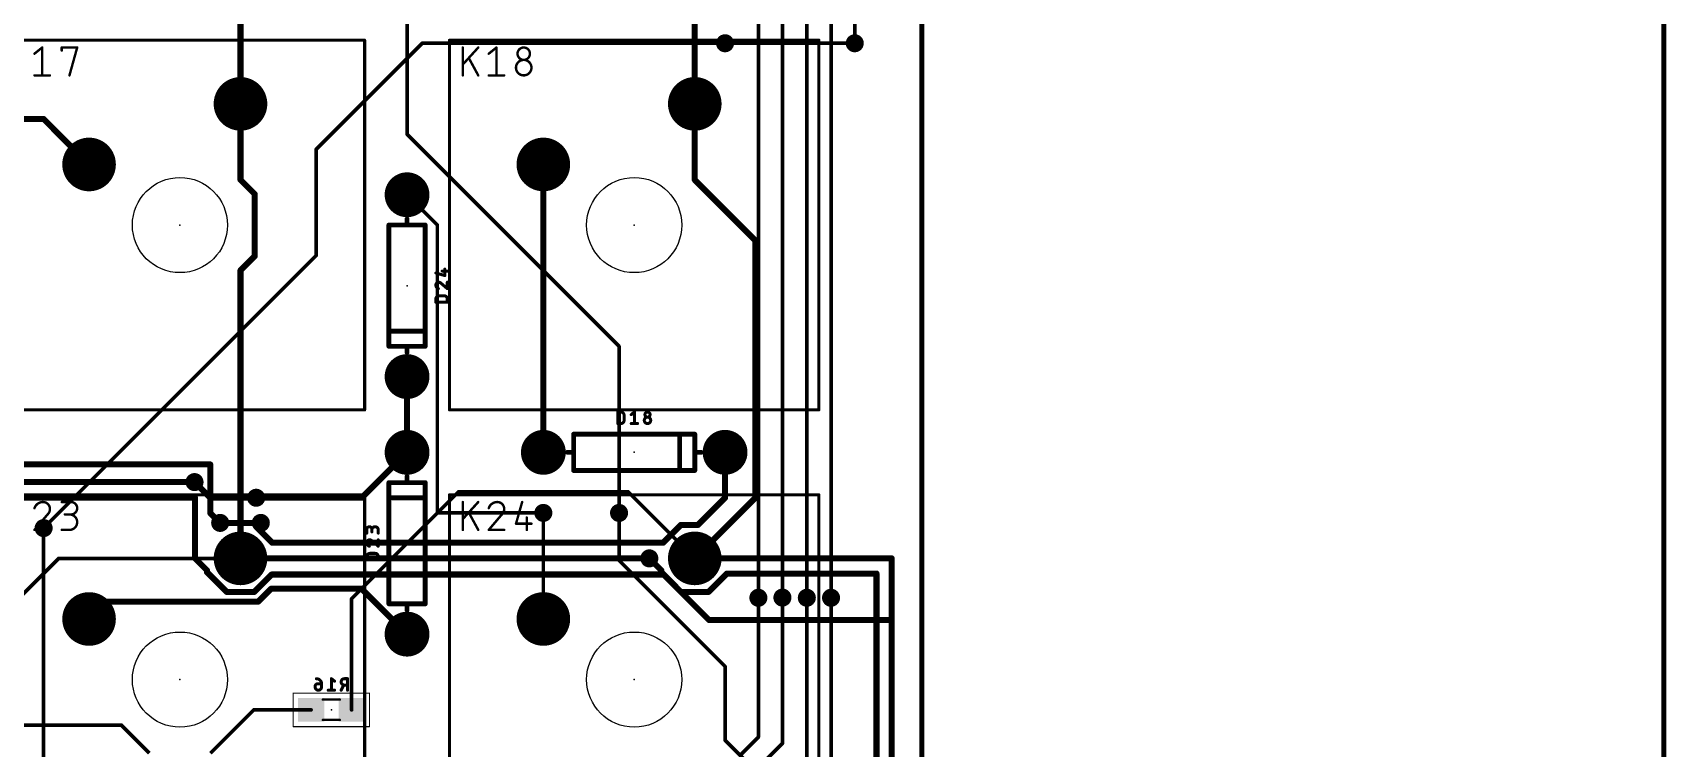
# Model space of a CAD drawing. Extents: x -5 to 151, y -26 to 100.
# Drawn here: x 82.1 to 150.6, y 16.8 to 46.8 of the extents above; entities that cross this region are included whole.
import ezdxf

# ---------------------------------------------------------------- set-up
doc = ezdxf.new("R2010")
doc.units = 0
for name, color, linetype in [('1', 12, 'CONTINUOUS'), ('16', 132, 'CONTINUOUS'), ('17', 110, 'CONTINUOUS'), ('18', 110, 'CONTINUOUS'), ('20', 31, 'CONTINUOUS'), ('21', 253, 'CONTINUOUS'), ('23', 53, 'CONTINUOUS'), ('24', 53, 'CONTINUOUS'), ('25', 253, 'CONTINUOUS'), ('26', 253, 'CONTINUOUS'), ('40', 132, 'CONTINUOUS'), ('51', 253, 'CONTINUOUS'), ('52', 253, 'CONTINUOUS')]:
    doc.layers.add(name, color=color, linetype=linetype)

# ---------------------------------------------------------------- blocks, each defined once
blk = doc.blocks.new('ROUNDP')
at = {"const_width": 0.5}
blk.add_lwpolyline([(0, -0.25, 1), (0, 0.25, 1), (0, -0.25)], format="xyb", dxfattribs=at)
blk = doc.blocks.new('RECT')
blk.add_solid([(-0.5, -0.5), (0.5, -0.5), (-0.5, 0.5), (0.5, 0.5)])
blk = doc.blocks.new('ROUNDV')
at = {"const_width": 0.5}
blk.add_lwpolyline([(0, -0.25, 1), (0, 0.25, 1), (0, -0.25)], format="xyb", dxfattribs=at)

msp = doc.modelspace()

# ---------------------------------------------------------------- linework, layer by layer
at = {"layer": '1'}
for points, const_width in [([(119.38, 4.445), (119.38, 94.615)], 0.1524), ([(97.79, 42.545), (97.79, 85.09)], 0.1524), ([(90.805, 55.8888), (90.805, 43.815)], 0.254), ([(109.855, 55.8888), (109.855, 43.815)], 0.254), ([(111.125, 46.355), (116.5634, 46.355)], 0.1524), ([(90.805, 43.815), (90.805, 40.6313)], 0.254), ([(109.855, 43.815), (109.855, 40.6313)], 0.254), ([(78.74, 43.18), (82.55, 43.18)], 0.254), ([(82.55, 43.18), (84.455, 41.275)], 0.254), ([(106.68, 33.655), (97.79, 42.545)], 0.1524), ([(90.805, 40.6313), (91.4019, 40.0344)], 0.254), ([(109.855, 40.6313), (112.395, 38.0913)], 0.254), ([(91.4019, 40.0344), (91.4019, 37.4357)], 0.254), ([(99.06, 38.735), (97.79, 40.005)], 0.1524), ([(99.06, 26.67), (99.06, 38.735)], 0.1524), ([(112.395, 38.0913), (112.395, 27.305)], 0.254), ([(91.4019, 37.4357), (90.805, 36.8388)], 0.254), ([(90.805, 36.8388), (90.805, 24.765)], 0.254), ([(106.68, 26.67), (106.68, 33.655)], 0.1524), ([(89.535, 28.702), (80.645, 28.702)], 0.254), ([(89.535, 26.67), (89.535, 28.702)], 0.254), ([(97.79, 29.21), (95.885, 27.305)], 0.254), ([(111.125, 29.21), (111.125, 27.305)], 0.254), ([(88.8774, 27.9626), (78.9714, 27.9626)], 0.254), ([(88.9, 27.305), (71.755, 27.305)], 0.254), ([(88.9, 24.765), (88.9, 27.305)], 0.254), ([(95.885, 27.305), (91.4626, 27.305)], 0.254), ([(112.395, 27.305), (109.855, 24.765)], 0.254), ([(111.125, 27.305), (109.9884, 26.1684)], 0.254), ([(89.9526, 26.2524), (89.535, 26.67)], 0.254), ([(103.505, 26.67), (99.06, 26.67)], 0.1524), ([(82.55, 15.875), (82.55, 26.035)], 0.1524), ([(91.4798, 26.0748), (91.6574, 26.2524)], 0.254), ([(92.132, 25.4226), (91.4798, 26.0748)], 0.254), ([(109.2737, 26.1684), (108.528, 25.4226)], 0.254), ([(109.9884, 26.1684), (109.2737, 26.1684)], 0.254), ([(108.528, 25.4226), (92.132, 25.4226)], 0.254), ([(89.4017, 24.2634), (88.9, 24.765)], 0.254), ([(90.805, 24.765), (107.95, 24.765)], 0.254), ([(109.855, 24.765), (118.11, 24.765)], 0.254), ([(118.11, 24.765), (118.11, 13.97)], 0.254), ([(89.4017, 24.1837), (89.4017, 24.2634)], 0.254), ([(90.2237, 23.3617), (89.4017, 24.1837)], 0.254), ([(92.1148, 24.0902), (91.3863, 23.3617)], 0.254), ([(108.5452, 24.0902), (92.1148, 24.0902)], 0.254), ([(109.2737, 23.3617), (108.5452, 24.0902)], 0.254), ([(111.2046, 24.13), (110.4363, 23.3617)], 0.254), ([(117.475, 24.13), (111.2046, 24.13)], 0.254), ([(117.475, 15.24), (117.475, 24.13)], 0.254), ([(91.3863, 23.3617), (90.2237, 23.3617)], 0.254), ([(92.0944, 23.495), (91.5546, 22.9552)], 0.254), ([(95.885, 23.495), (92.0944, 23.495)], 0.254), ([(97.79, 21.59), (95.885, 23.495)], 0.254), ([(110.4363, 23.3617), (109.2737, 23.3617)], 0.254), ([(85.1853, 22.9552), (84.455, 22.225)], 0.254), ([(91.5546, 22.9552), (85.1853, 22.9552)], 0.254), ([(112.522, 17.272), (112.522, 23.114)], 0.1524), ([(113.5304, 17.0104), (113.5304, 23.1216)], 0.1524), ([(114.554, 23.114), (114.554, 16.129)], 0.1524), ([(115.57, 23.114), (115.57, 14.605)], 0.1524), ([(111.76, 16.51), (112.522, 17.272)], 0.1524), ([(112.395, 15.875), (113.5304, 17.0104)], 0.1524)]:
    msp.add_lwpolyline(points, dxfattribs=dict(at, const_width=const_width))
for points, const_width in [([(111.125, 46.3931, 1), (111.125, 46.3169)], 0.0762), ([(116.5634, 46.3169, 1), (116.5634, 46.3931)], 0.0762), ([(90.8685, 43.815, 1), (90.7415, 43.815)], 0.127), ([(90.7415, 43.815, 1), (90.8685, 43.815)], 0.127), ([(109.9185, 43.815, 1), (109.7915, 43.815)], 0.127), ([(109.7915, 43.815, 1), (109.9185, 43.815)], 0.127), ([(82.5949, 43.2249, 1), (82.5051, 43.1351)], 0.127), ([(82.55, 43.1165, 1), (82.55, 43.2435)], 0.127), ([(97.7519, 42.545, 1), (97.8281, 42.545)], 0.0762), ([(97.8169, 42.5719, 1), (97.7631, 42.5181)], 0.0762), ([(84.4101, 41.2301, 1), (84.4999, 41.3199)], 0.127), ([(90.8499, 40.6762, 1), (90.7601, 40.5863)], 0.127), ([(90.7415, 40.6313, 1), (90.8685, 40.6313)], 0.127), ([(109.8999, 40.6762, 1), (109.8101, 40.5863)], 0.127), ([(109.7915, 40.6313, 1), (109.9185, 40.6313)], 0.127), ([(91.4654, 40.0344, 1), (91.3384, 40.0344)], 0.127), ([(91.357, 39.9894, 1), (91.4468, 40.0793)], 0.127), ([(97.8169, 40.0319, 1), (97.7631, 39.9781)], 0.0762), ([(99.0981, 38.735, 1), (99.0219, 38.735)], 0.0762), ([(99.0331, 38.7081, 1), (99.0869, 38.7619)], 0.0762), ([(112.4585, 38.0913, 1), (112.3315, 38.0913)], 0.127), ([(112.3501, 38.0463, 1), (112.4399, 38.1362)], 0.127), ([(91.3384, 37.4357, 1), (91.4654, 37.4357)], 0.127), ([(91.4468, 37.3907, 1), (91.357, 37.4806)], 0.127), ([(90.8685, 36.8388, 1), (90.7415, 36.8388)], 0.127), ([(90.7601, 36.8837, 1), (90.8499, 36.7938)], 0.127), ([(106.7181, 33.655, 1), (106.6419, 33.655)], 0.0762), ([(106.6531, 33.6281, 1), (106.7069, 33.6819)], 0.0762), ([(89.5985, 28.702, 1), (89.4715, 28.702)], 0.127), ([(89.535, 28.6385, 1), (89.535, 28.7655)], 0.127), ([(97.8349, 29.1651, 1), (97.7451, 29.2549)], 0.127), ([(111.1885, 29.21, 1), (111.0615, 29.21)], 0.127), ([(88.8774, 27.8991, 1), (88.8774, 28.0261)], 0.127), ([(88.9635, 27.305, 1), (88.8365, 27.305)], 0.127), ([(88.9, 27.2415, 1), (88.9, 27.3685)], 0.127), ([(91.4626, 27.3685, 1), (91.4626, 27.2415)], 0.127), ([(95.8401, 27.3499, 1), (95.9299, 27.2601)], 0.127), ([(95.885, 27.2415, 1), (95.885, 27.3685)], 0.127), ([(111.1699, 27.2601, 1), (111.0801, 27.3499)], 0.127), ([(112.4399, 27.2601, 1), (112.3501, 27.3499)], 0.127), ([(89.5799, 26.7149, 1), (89.4901, 26.6251)], 0.127), ([(89.4715, 26.67, 1), (89.5985, 26.67)], 0.127), ([(99.06, 26.7081, 1), (99.06, 26.6319)], 0.0762), ([(103.505, 26.6319, 1), (103.505, 26.7081)], 0.0762), ([(111.0615, 27.305, 1), (111.1885, 27.305)], 0.127), ([(112.3315, 27.305, 1), (112.4585, 27.305)], 0.127), ([(82.5881, 26.035, 1), (82.5119, 26.035)], 0.0762), ([(89.9077, 26.2075, 1), (89.9975, 26.2973)], 0.127), ([(91.5247, 26.1197, 1), (91.4349, 26.0299)], 0.127), ([(91.4349, 26.1197, 1), (91.5247, 26.0299)], 0.127), ([(91.7023, 26.2075, 1), (91.6125, 26.2973)], 0.127), ([(99.0219, 26.67, 1), (99.0981, 26.67)], 0.0762), ([(106.6419, 26.67, 1), (106.7181, 26.67)], 0.0762), ([(109.2737, 26.2319, 1), (109.2737, 26.1048)], 0.127), ([(109.3186, 26.1234, 1), (109.2288, 26.2133)], 0.127), ([(109.9434, 26.2133, 1), (110.0333, 26.1234)], 0.127), ([(109.9884, 26.1048, 1), (109.9884, 26.2319)], 0.127), ([(92.132, 25.4861, 1), (92.132, 25.3591)], 0.127), ([(92.0871, 25.3777, 1), (92.1769, 25.4675)], 0.127), ([(108.4831, 25.4675, 1), (108.5729, 25.3777)], 0.127), ([(108.528, 25.3591, 1), (108.528, 25.4861)], 0.127), ([(88.9449, 24.8099, 1), (88.8551, 24.7201)], 0.127), ([(88.8365, 24.765, 1), (88.9635, 24.765)], 0.127), ([(90.805, 24.8285, 1), (90.805, 24.7015)], 0.127), ([(90.7415, 24.765, 1), (90.8685, 24.765)], 0.127), ([(107.95, 24.7015, 1), (107.95, 24.8285)], 0.127), ([(109.855, 24.8285, 1), (109.855, 24.7015)], 0.127), ([(109.8101, 24.8099, 1), (109.8999, 24.7201)], 0.127), ([(118.1735, 24.765, 1), (118.0465, 24.765)], 0.127), ([(118.11, 24.7015, 1), (118.11, 24.8285)], 0.127), ([(89.4652, 24.2634, 1), (89.3381, 24.2634)], 0.127), ([(89.4466, 24.2286, 1), (89.3567, 24.1388)], 0.127), ([(89.3381, 24.1837, 1), (89.4652, 24.1837)], 0.127), ([(89.3567, 24.2184, 1), (89.4466, 24.3083)], 0.127), ([(92.1148, 24.1537, 1), (92.1148, 24.0267)], 0.127), ([(92.1597, 24.0453, 1), (92.0699, 24.1351)], 0.127), ([(108.5901, 24.1351, 1), (108.5003, 24.0453)], 0.127), ([(108.5452, 24.0267, 1), (108.5452, 24.1537)], 0.127), ([(111.2046, 24.1935, 1), (111.2046, 24.0665)], 0.127), ([(111.2495, 24.0851, 1), (111.1597, 24.1749)], 0.127), ([(117.5385, 24.13, 1), (117.4115, 24.13)], 0.127), ([(117.475, 24.0665, 1), (117.475, 24.1935)], 0.127), ([(90.2237, 23.4252, 1), (90.2237, 23.2981)], 0.127), ([(90.1788, 23.3167, 1), (90.2686, 23.4066)], 0.127), ([(91.3414, 23.4066, 1), (91.4312, 23.3167)], 0.127), ([(91.3863, 23.2981, 1), (91.3863, 23.4252)], 0.127), ([(92.0944, 23.5585, 1), (92.0944, 23.4315)], 0.127), ([(92.1393, 23.4501, 1), (92.0495, 23.5399)], 0.127), ([(95.9299, 23.5399, 1), (95.8401, 23.4501)], 0.127), ([(95.885, 23.4315, 1), (95.885, 23.5585)], 0.127), ([(109.2737, 23.4252, 1), (109.2737, 23.2981)], 0.127), ([(109.2288, 23.3167, 1), (109.3186, 23.4066)], 0.127), ([(110.3914, 23.4066, 1), (110.4812, 23.3167)], 0.127), ([(110.4363, 23.2981, 1), (110.4363, 23.4252)], 0.127), ([(85.1853, 23.0188, 1), (85.1853, 22.8917)], 0.127), ([(85.2302, 22.9103, 1), (85.1403, 23.0002)], 0.127), ([(91.5097, 23.0002, 1), (91.5995, 22.9103)], 0.127), ([(91.5546, 22.8917, 1), (91.5546, 23.0188)], 0.127), ([(112.5601, 23.114, 1), (112.4839, 23.114)], 0.0762), ([(113.5685, 23.1216, 1), (113.4923, 23.1216)], 0.0762), ([(114.5921, 23.114, 1), (114.5159, 23.114)], 0.0762), ([(115.6081, 23.114, 1), (115.5319, 23.114)], 0.0762), ([(84.4101, 22.2699, 1), (84.4999, 22.1801)], 0.127), ([(97.7451, 21.5451, 1), (97.8349, 21.6349)], 0.127), ([(112.4839, 17.272, 1), (112.5601, 17.272)], 0.0762), ([(112.5489, 17.2451, 1), (112.4951, 17.2989)], 0.0762), ([(113.4923, 17.0104, 1), (113.5685, 17.0104)], 0.0762), ([(113.5573, 16.9834, 1), (113.5034, 17.0373)], 0.0762)]:
    msp.add_lwpolyline(points, format="xyb", dxfattribs=dict(at, const_width=const_width))
at = {"layer": '16'}
for points, const_width in [([(119.38, 4.445), (119.38, 94.615)], 0.1524), ([(112.522, 23.114), (112.522, 79.883)], 0.1524), ([(113.5304, 23.1216), (113.5304, 79.8754)], 0.1524), ([(114.554, 74.041), (114.554, 23.114)], 0.1524), ([(115.57, 23.114), (115.57, 74.295)], 0.1524), ([(116.5634, 74.2724), (116.5634, 46.355)], 0.1524), ([(93.98, 41.91), (98.425, 46.355)], 0.1524), ([(98.425, 46.355), (111.125, 46.355)], 0.1524), ([(93.98, 37.465), (93.98, 41.91)], 0.1524), ([(103.505, 41.275), (103.505, 29.21)], 0.254), ([(82.55, 26.035), (93.98, 37.465)], 0.1524), ([(97.79, 32.385), (97.79, 29.21)], 0.254), ([(89.535, 27.305), (88.8774, 27.9626)], 0.254), ([(91.4626, 27.305), (89.535, 27.305)], 0.254), ([(99.949, 27.559), (95.465, 23.075)], 0.1524), ([(107.061, 27.559), (99.949, 27.559)], 0.1524), ([(109.855, 24.765), (107.061, 27.559)], 0.1524), ([(103.505, 22.225), (103.505, 26.67)], 0.1524), ([(106.68, 26.67), (106.68, 24.6844)], 0.1524), ([(91.6574, 26.2524), (89.9526, 26.2524)], 0.254), ([(83.185, 24.765), (80.225, 21.805)], 0.1524), ([(90.805, 24.765), (83.185, 24.765)], 0.1524), ([(106.68, 24.6844), (111.125, 20.2394)], 0.1524), ([(107.95, 24.765), (108.4517, 24.2634)], 0.254), ([(108.4517, 24.2634), (108.4517, 24.1837)], 0.254), ([(108.4517, 24.1837), (110.4556, 22.1798)], 0.254), ([(95.465, 23.075), (95.465, 18.415)], 0.1524), ([(110.4556, 22.1798), (118.11, 22.1798)], 0.254), ([(118.11, 22.1798), (118.11, 13.97)], 0.254), ([(111.125, 20.2394), (111.125, 17.145)], 0.1524), ([(78.105, 17.78), (85.8056, 17.78)], 0.1524), ([(85.8056, 17.78), (86.9867, 16.5989)], 0.1524), ([(89.5433, 16.5989), (91.3594, 18.415)], 0.1524), ([(93.765, 18.415), (91.3594, 18.415)], 0.1524), ([(111.125, 17.145), (113.0675, 15.2025)], 0.1524)]:
    msp.add_lwpolyline(points, dxfattribs=dict(at, const_width=const_width))
for points, const_width in [([(98.425, 46.3931, 1), (98.425, 46.3169)], 0.0762), ([(98.4519, 46.3281, 1), (98.3981, 46.3819)], 0.0762), ([(111.125, 46.3169, 1), (111.125, 46.3931)], 0.0762), ([(116.5253, 46.355, 1), (116.6015, 46.355)], 0.0762), ([(94.0181, 41.91, 1), (93.9419, 41.91)], 0.0762), ([(93.9531, 41.9369, 1), (94.0069, 41.8831)], 0.0762), ([(103.5685, 41.275, 1), (103.4415, 41.275)], 0.127), ([(93.9419, 37.465, 1), (94.0181, 37.465)], 0.0762), ([(94.0069, 37.4381, 1), (93.9531, 37.4919)], 0.0762), ([(97.8535, 32.385, 1), (97.7265, 32.385)], 0.127), ([(97.7265, 29.21, 1), (97.8535, 29.21)], 0.127), ([(103.4415, 29.21, 1), (103.5685, 29.21)], 0.127), ([(88.9223, 28.0075, 1), (88.8325, 27.9177)], 0.127), ([(89.535, 27.3685, 1), (89.535, 27.2415)], 0.127), ([(89.4901, 27.2601, 1), (89.5799, 27.3499)], 0.127), ([(91.4626, 27.2415, 1), (91.4626, 27.3685)], 0.127), ([(99.949, 27.5971, 1), (99.949, 27.5209)], 0.0762), ([(99.9759, 27.5321, 1), (99.9221, 27.5859)], 0.0762), ([(107.0879, 27.5859, 1), (107.0341, 27.5321)], 0.0762), ([(107.061, 27.5209, 1), (107.061, 27.5971)], 0.0762), ([(103.5431, 26.67, 1), (103.4669, 26.67)], 0.0762), ([(106.7181, 26.67, 1), (106.6419, 26.67)], 0.0762), ([(82.5231, 26.0619, 1), (82.5769, 26.0081)], 0.0762), ([(89.9526, 26.3159, 1), (89.9526, 26.1889)], 0.127), ([(91.6574, 26.1889, 1), (91.6574, 26.3159)], 0.127), ([(83.185, 24.8031, 1), (83.185, 24.7269)], 0.0762), ([(83.2119, 24.7381, 1), (83.1581, 24.7919)], 0.0762), ([(90.805, 24.7269, 1), (90.805, 24.8031)], 0.0762), ([(106.6419, 24.6844, 1), (106.7181, 24.6844)], 0.0762), ([(106.7069, 24.7113, 1), (106.6531, 24.6575)], 0.0762), ([(107.9949, 24.8099, 1), (107.9051, 24.7201)], 0.127), ([(109.8281, 24.7381, 1), (109.8819, 24.7919)], 0.0762), ([(108.5152, 24.2634, 1), (108.3881, 24.2634)], 0.127), ([(108.4966, 24.2286, 1), (108.4067, 24.1388)], 0.127), ([(108.3881, 24.1837, 1), (108.5152, 24.1837)], 0.127), ([(108.4067, 24.2184, 1), (108.4966, 24.3083)], 0.127), ([(95.5031, 23.075, 1), (95.4269, 23.075)], 0.0762), ([(95.4381, 23.1019, 1), (95.4919, 23.0481)], 0.0762), ([(112.4839, 23.114, 1), (112.5601, 23.114)], 0.0762), ([(113.4923, 23.1216, 1), (113.5685, 23.1216)], 0.0762), ([(114.5159, 23.114, 1), (114.5921, 23.114)], 0.0762), ([(115.5319, 23.114, 1), (115.6081, 23.114)], 0.0762), ([(103.4669, 22.225, 1), (103.5431, 22.225)], 0.0762), ([(110.4556, 22.2433, 1), (110.4556, 22.1163)], 0.127), ([(110.4107, 22.1349, 1), (110.5005, 22.2247)], 0.127), ([(118.1735, 22.1798, 1), (118.0465, 22.1798)], 0.127), ([(118.11, 22.1163, 1), (118.11, 22.2433)], 0.127), ([(111.1631, 20.2394, 1), (111.0869, 20.2394)], 0.0762), ([(111.0981, 20.2125, 1), (111.1519, 20.2663)], 0.0762), ([(85.8325, 17.8069, 1), (85.7787, 17.7531)], 0.0762), ([(85.8056, 17.7419, 1), (85.8056, 17.8181)], 0.0762), ([(91.3594, 18.4531, 1), (91.3594, 18.3769)], 0.0762), ([(91.3863, 18.3881, 1), (91.3325, 18.4419)], 0.0762), ([(93.765, 18.3769, 1), (93.765, 18.4531)], 0.0762), ([(95.4269, 18.415, 1), (95.5031, 18.415)], 0.0762), ([(111.0869, 17.145, 1), (111.1631, 17.145)], 0.0762), ([(111.1519, 17.1719, 1), (111.0981, 17.1181)], 0.0762)]:
    msp.add_lwpolyline(points, format="xyb", dxfattribs=dict(at, const_width=const_width))
at = {"layer": '20', "const_width": 0.2032}
msp.add_lwpolyline([(150.495, -26.035), (150.495, 100.33)], dxfattribs=at)
at = {"layer": '20'}
for centre in [(88.265, 38.735), (107.315, 38.735), (88.265, 19.685), (107.315, 19.685)]:
    msp.add_circle(centre, 1.9939, dxfattribs=at)
at = {"layer": '21', "const_width": 0.2032}
for points in [[(119.38, 4.445), (119.38, 94.615)], [(97.79, 38.735), (97.79, 38.989)], [(97.028, 33.655), (97.028, 38.735)], [(97.028, 38.735), (97.79, 38.735)], [(97.79, 38.735), (98.552, 38.735)], [(98.552, 38.735), (98.552, 33.655)], [(98.425, 34.29), (97.155, 34.29)], [(97.79, 33.655), (97.028, 33.655)], [(98.552, 33.655), (97.79, 33.655)], [(97.79, 33.655), (97.79, 33.401)], [(104.775, 29.972), (109.855, 29.972)], [(104.775, 29.21), (104.775, 29.972)], [(109.22, 29.845), (109.22, 28.575)], [(109.855, 29.972), (109.855, 29.21)], [(104.775, 29.21), (104.521, 29.21)], [(104.775, 28.448), (104.775, 29.21)], [(109.855, 29.21), (109.855, 28.448)], [(109.855, 29.21), (110.109, 29.21)], [(97.79, 27.94), (97.79, 28.194)], [(109.855, 28.448), (104.775, 28.448)], [(97.028, 22.86), (97.028, 27.94)], [(97.028, 27.94), (97.79, 27.94)], [(97.155, 27.305), (98.425, 27.305)], [(97.79, 27.94), (98.552, 27.94)], [(98.552, 27.94), (98.552, 22.86)], [(97.79, 22.86), (97.028, 22.86)], [(98.552, 22.86), (97.79, 22.86)], [(97.79, 22.86), (97.79, 22.606)]]:
    msp.add_lwpolyline(points, dxfattribs=at)
at = {"layer": '21', "const_width": 0.1016}
for points in [[(97.8408, 38.989, 1), (97.7392, 38.989)], [(97.0788, 38.735, 1), (96.9772, 38.735)], [(97.028, 38.7858, 1), (97.028, 38.6842)], [(97.79, 38.7858, 1), (97.79, 38.6842)], [(97.7392, 38.735, 1), (97.8408, 38.735)], [(97.79, 38.6842, 1), (97.79, 38.7858)], [(98.6028, 38.735, 1), (98.5012, 38.735)], [(98.552, 38.6842, 1), (98.552, 38.7858)], [(97.155, 34.3408, 1), (97.155, 34.2392)], [(98.425, 34.2392, 1), (98.425, 34.3408)], [(97.028, 33.7058, 1), (97.028, 33.6042)], [(96.9772, 33.655, 1), (97.0788, 33.655)], [(97.79, 33.7058, 1), (97.79, 33.6042)], [(97.8408, 33.655, 1), (97.7392, 33.655)], [(97.79, 33.6042, 1), (97.79, 33.7058)], [(98.5012, 33.655, 1), (98.6028, 33.655)], [(98.552, 33.6042, 1), (98.552, 33.7058)], [(97.7392, 33.401, 1), (97.8408, 33.401)], [(104.775, 30.0228, 1), (104.775, 29.9212)], [(104.8258, 29.972, 1), (104.7242, 29.972)], [(109.2708, 29.845, 1), (109.1692, 29.845)], [(109.9058, 29.972, 1), (109.8042, 29.972)], [(109.855, 29.9212, 1), (109.855, 30.0228)], [(104.521, 29.2608, 1), (104.521, 29.1592)], [(104.8258, 29.21, 1), (104.7242, 29.21)], [(104.7242, 29.21, 1), (104.8258, 29.21)], [(104.775, 29.1592, 1), (104.775, 29.2608)], [(109.9058, 29.21, 1), (109.8042, 29.21)], [(109.855, 29.2608, 1), (109.855, 29.1592)], [(109.8042, 29.21, 1), (109.9058, 29.21)], [(110.109, 29.1592, 1), (110.109, 29.2608)], [(97.8408, 28.194, 1), (97.7392, 28.194)], [(104.775, 28.4988, 1), (104.775, 28.3972)], [(104.7242, 28.448, 1), (104.8258, 28.448)], [(109.1692, 28.575, 1), (109.2708, 28.575)], [(109.8042, 28.448, 1), (109.9058, 28.448)], [(109.855, 28.3972, 1), (109.855, 28.4988)], [(97.0788, 27.94, 1), (96.9772, 27.94)], [(97.028, 27.9908, 1), (97.028, 27.8892)], [(97.155, 27.3558, 1), (97.155, 27.2542)], [(97.79, 27.9908, 1), (97.79, 27.8892)], [(97.7392, 27.94, 1), (97.8408, 27.94)], [(97.79, 27.8892, 1), (97.79, 27.9908)], [(98.425, 27.2542, 1), (98.425, 27.3558)], [(98.6028, 27.94, 1), (98.5012, 27.94)], [(98.552, 27.8892, 1), (98.552, 27.9908)], [(97.028, 22.9108, 1), (97.028, 22.8092)], [(96.9772, 22.86, 1), (97.0788, 22.86)], [(97.79, 22.9108, 1), (97.79, 22.8092)], [(97.8408, 22.86, 1), (97.7392, 22.86)], [(97.7392, 22.606, 1), (97.8408, 22.606)], [(97.79, 22.8092, 1), (97.79, 22.9108)], [(98.5012, 22.86, 1), (98.6028, 22.86)], [(98.552, 22.8092, 1), (98.552, 22.9108)]]:
    msp.add_lwpolyline(points, format="xyb", dxfattribs=at)
at = {"layer": '23'}
for p in [(88.265, 38.735), (107.315, 38.735), (97.79, 36.195), (107.315, 29.21), (97.79, 25.4), (88.265, 19.685), (107.315, 19.685)]:
    msp.add_point(p, dxfattribs=at)
at = {"layer": '24'}
msp.add_point((94.615, 18.415), dxfattribs=at)
at = {"layer": '25'}
for points, const_width in [([(82.1489, 45.9374, 1), (82.1806, 45.8977)], 0.0508), ([(82.5147, 46.1772, 1), (82.4639, 46.1772)], 0.0508), ([(82.5052, 46.1574, 1), (82.4734, 46.197)], 0.0508), ([(83.3332, 46.1772, 1), (83.2824, 46.1772)], 0.0508), ([(83.3078, 46.2026, 1), (83.3078, 46.1518)], 0.0508), ([(83.2824, 46.0474, 1), (83.3332, 46.0474)], 0.0508), ([(83.9813, 46.1704, 1), (83.9324, 46.184)], 0.0508), ([(83.9569, 46.1518, 1), (83.9569, 46.2026)], 0.0508), ([(100.1522, 46.1772, 1), (100.1014, 46.1772)], 0.0508), ([(100.7947, 46.1601, 1), (100.7571, 46.1943)], 0.0508), ([(101.1989, 45.9374, 1), (101.2306, 45.8977)], 0.0508), ([(101.5647, 46.1772, 1), (101.5139, 46.1772)], 0.0508), ([(101.5552, 46.1574, 1), (101.5234, 46.197)], 0.0508), ([(102.942, 45.9176, 1), (102.4227, 45.9176)], 0.1016), ([(102.4227, 45.9176, 1), (102.942, 45.9176)], 0.1016), ([(102.4481, 45.9176, 1), (102.3973, 45.9176)], 0.0508), ([(102.3973, 45.9176, 1), (102.4481, 45.9176)], 0.0508), ([(102.9674, 45.9176, 1), (102.9166, 45.9176)], 0.0508), ([(102.9166, 45.9176, 1), (102.9674, 45.9176)], 0.0508), ([(100.108, 45.4803, 1), (100.1456, 45.4461)], 0.0508), ([(100.4087, 45.735, 1), (100.3641, 45.7107)], 0.0508), ([(103.0069, 45.3334, 1), (102.3578, 45.3334)], 0.1016), ([(102.3578, 45.3334, 1), (103.0069, 45.3334)], 0.1016), ([(102.3832, 45.3334, 1), (102.3324, 45.3334)], 0.0508), ([(102.3324, 45.3334, 1), (102.3832, 45.3334)], 0.0508), ([(103.0323, 45.3334, 1), (102.9815, 45.3334)], 0.0508), ([(102.9815, 45.3334, 1), (103.0323, 45.3334)], 0.0508), ([(82.1648, 45.0342, 1), (82.1648, 44.9834)], 0.0508), ([(82.4639, 45.0088, 1), (82.5147, 45.0088)], 0.0508), ([(82.8139, 44.9834, 1), (82.8139, 45.0342)], 0.0508), ([(83.6078, 45.0156, 1), (83.6568, 45.002)], 0.0508), ([(100.1014, 45.0088, 1), (100.1522, 45.0088)], 0.0508), ([(100.7536, 44.9966, 1), (100.7982, 45.021)], 0.0508), ([(101.2148, 45.0342, 1), (101.2148, 44.9834)], 0.0508), ([(101.5139, 45.0088, 1), (101.5647, 45.0088)], 0.0508), ([(101.8639, 44.9834, 1), (101.8639, 45.0342)], 0.0508), ([(99.0052, 36.7565, 1), (98.9878, 36.6954)], 0.0635), ([(99.1172, 36.3382, 0.4142), (98.9965, 36.2176)], 0.127), ([(99.211, 36.298, 0.2053), (99.1172, 36.3382)], 0.127), ([(99.1172, 36.3699, 1), (99.1172, 36.3065)], 0.0635), ([(99.1172, 36.3064, 1), (99.1172, 36.37)], 0.0635), ([(99.2316, 36.3222, 1), (99.1904, 36.2738)], 0.0635), ([(99.188, 36.2761, 1), (99.234, 36.3199)], 0.0635), ([(99.2646, 36.8382, 1), (99.2646, 36.7747)], 0.0635), ([(99.4036, 36.8868, 1), (99.3401, 36.8868)], 0.0635), ([(99.3401, 36.6187, 1), (99.4036, 36.6187)], 0.0635), ([(99.3631, 36.5882, 1), (99.3806, 36.6493)], 0.0635), ([(99.5109, 36.3382, 1), (99.4474, 36.3382)], 0.0635), ([(99.4791, 36.7747, 1), (99.4791, 36.8382)], 0.0635), ([(98.9647, 36.2176, 1), (99.0282, 36.2175)], 0.0635), ([(98.9965, 36.2176, 0.3252), (99.1037, 36.0701)], 0.127), ([(99.0282, 36.2175, 1), (98.9648, 36.2176)], 0.0635), ([(99.1306, 35.7713, 0.4142), (98.9965, 35.6372)], 0.127), ([(99.0283, 35.6372, 1), (98.9648, 35.6372)], 0.0635), ([(98.9648, 35.6372, 1), (99.0283, 35.6372)], 0.0635), ([(99.094, 36.0399, 1), (99.1135, 36.1003)], 0.0635), ([(99.1306, 35.803, 1), (99.1306, 35.7395)], 0.0635), ([(99.1306, 35.7395, 1), (99.1306, 35.803)], 0.0635), ([(99.4791, 35.6372, 0.4142), (99.345, 35.7713)], 0.127), ([(99.345, 35.803, 1), (99.345, 35.7395)], 0.0635), ([(99.345, 35.7395, 1), (99.345, 35.803)], 0.0635), ([(99.4474, 36.0701, 1), (99.5109, 36.0701)], 0.0635), ([(99.5109, 35.6372, 1), (99.4474, 35.6372)], 0.0635), ([(99.4474, 35.6372, 1), (99.5108, 35.6372)], 0.0635), ([(99.4585, 36.0459, 1), (99.4997, 36.0943)], 0.0635), ([(98.9965, 35.5349, 1), (98.9965, 35.4714)], 0.0635), ([(98.9648, 35.5032, 1), (99.0283, 35.5032)], 0.0635), ([(99.4474, 35.5032, 1), (99.5109, 35.5032)], 0.0635), ([(99.4791, 35.4714, 1), (99.4791, 35.5349)], 0.0635), ([(106.6549, 30.8991, 1), (106.5914, 30.8991)], 0.0635), ([(106.6232, 30.9308, 1), (106.6232, 30.8674)], 0.0635), ([(106.8913, 30.765, 0.4142), (106.7572, 30.8991)], 0.127), ([(106.7572, 30.9308, 1), (106.7572, 30.8674)], 0.0635), ([(106.7572, 30.8674, 1), (106.7572, 30.9308)], 0.0635), ([(106.923, 30.765, 1), (106.8595, 30.765)], 0.0635), ([(107.1703, 30.8166, 1), (107.2099, 30.7671)], 0.0635), ([(107.3559, 30.8991, 1), (107.2924, 30.8991)], 0.0635), ([(107.344, 30.8743, 1), (107.3043, 30.9239)], 0.0635), ([(107.98, 30.7919, 1), (107.7655, 30.7919)], 0.127), ([(107.7655, 30.7919, 1), (107.98, 30.7919)], 0.127), ([(107.7973, 30.7919, 1), (107.7338, 30.7919)], 0.0635), ([(108.0118, 30.7919, 1), (107.9483, 30.7919)], 0.0635), ([(106.5914, 30.4165, 1), (106.6549, 30.4165)], 0.0635), ([(106.6232, 30.4483, 1), (106.6232, 30.3848)], 0.0635), ([(106.7572, 30.4165, 0.4142), (106.8913, 30.5506)], 0.127), ([(106.7572, 30.4482, 1), (106.7572, 30.3848)], 0.0635), ([(106.7572, 30.3848, 1), (106.7572, 30.4483)], 0.0635), ([(106.8595, 30.765, 1), (106.923, 30.765)], 0.0635), ([(106.923, 30.5506, 1), (106.8595, 30.5506)], 0.0635), ([(106.8595, 30.5506, 1), (106.923, 30.5506)], 0.0635), ([(107.1901, 30.4483, 1), (107.1901, 30.3848)], 0.0635), ([(107.2924, 30.4165, 1), (107.3559, 30.4165)], 0.0635), ([(107.4582, 30.3848, 1), (107.4582, 30.4483)], 0.0635), ([(108.0068, 30.5506, 1), (107.7387, 30.5506)], 0.127), ([(107.7387, 30.5506, 1), (108.0068, 30.5506)], 0.127), ([(107.7705, 30.5506, 1), (107.707, 30.5506)], 0.0635), ([(107.707, 30.5506, 1), (107.7705, 30.5506)], 0.0635), ([(107.7338, 30.7919, 1), (107.7973, 30.7919)], 0.0635), ([(107.9483, 30.7919, 1), (108.0118, 30.7919)], 0.0635), ([(108.0386, 30.5506, 1), (107.9751, 30.5506)], 0.0635), ([(107.9751, 30.5506, 1), (108.0386, 30.5506)], 0.0635), ([(82.5218, 27.1272, 0.3252), (82.1648, 26.8676)], 0.1016), ([(82.1406, 26.8754, 1), (82.1889, 26.8597)], 0.0508), ([(82.8139, 26.8351, 0.4142), (82.5218, 27.1272)], 0.1016), ([(82.5218, 27.1526, 1), (82.5218, 27.1018)], 0.0508), ([(82.5218, 27.1018, 1), (82.5218, 27.1526)], 0.0508), ([(82.7165, 26.6079, 0.2053), (82.8139, 26.8351)], 0.1016), ([(82.8393, 26.8351, 1), (82.7885, 26.8351)], 0.0508), ([(82.7885, 26.8351, 1), (82.8393, 26.8351)], 0.0508), ([(83.3078, 27.1526, 1), (83.3078, 27.1018)], 0.0508), ([(83.6972, 26.6079, 1), (83.6972, 27.1272)], 0.1016), ([(83.6972, 27.1526, 1), (83.6972, 27.1018)], 0.0508), ([(83.6972, 27.1018, 1), (83.6972, 27.1526)], 0.0508), ([(100.1522, 27.1272, 1), (100.1014, 27.1272)], 0.0508), ([(100.4087, 26.685, 1), (100.3641, 26.6607)], 0.0508), ([(100.7947, 27.1101, 1), (100.7571, 27.1443)], 0.0508), ([(101.5718, 27.1272, 0.3252), (101.2148, 26.8676)], 0.1016), ([(101.1906, 26.8754, 1), (101.2389, 26.8597)], 0.0508), ([(101.8639, 26.8351, 0.4142), (101.5718, 27.1272)], 0.1016), ([(101.5718, 27.1526, 1), (101.5718, 27.1018)], 0.0508), ([(101.5718, 27.1018, 1), (101.5718, 27.1526)], 0.0508), ([(101.7665, 26.6079, 0.2053), (101.8639, 26.8351)], 0.1016), ([(101.8893, 26.8351, 1), (101.8385, 26.8351)], 0.0508), ([(101.8385, 26.8351, 1), (101.8893, 26.8351)], 0.0508), ([(102.6418, 27.1202, 1), (102.593, 27.1342)], 0.0508), ([(82.699, 26.6263, 1), (82.734, 26.5895)], 0.0508), ([(82.7359, 26.5915, 1), (82.6972, 26.6244)], 0.0508), ([(83.4376, 26.6333, 1), (83.4376, 26.5825)], 0.0508), ([(83.6323, 25.9588, 1), (83.6323, 26.6079)], 0.1016), ([(83.6323, 26.6333, 1), (83.6323, 26.5825)], 0.0508), ([(83.6972, 26.6333, 1), (83.6972, 26.5825)], 0.0508), ([(83.6972, 26.5825, 1), (83.6972, 26.6333)], 0.0508), ([(96.3154, 25.9846, 1), (96.1009, 25.9846)], 0.127), ([(96.1327, 25.9846, 1), (96.0692, 25.9846)], 0.0635), ([(96.5835, 25.9578, 1), (96.3154, 25.9578)], 0.127), ([(96.3471, 25.9846, 1), (96.2836, 25.9846)], 0.0635), ([(100.108, 26.4303, 1), (100.1456, 26.3961)], 0.0508), ([(101.749, 26.6263, 1), (101.784, 26.5895)], 0.0508), ([(101.7859, 26.5915, 1), (101.7472, 26.6244)], 0.0508), ([(102.3333, 26.2254, 1), (102.3822, 26.2115)], 0.0508), ([(102.3578, 26.2438, 1), (102.3578, 26.193)], 0.0508), ([(102.8375, 26.4781, 1), (102.7867, 26.4781)], 0.0508), ([(103.0069, 26.193, 1), (103.0069, 26.2438)], 0.0508), ([(82.1454, 25.9753, 1), (82.1841, 25.9423)], 0.0508), ([(82.1648, 25.9842, 1), (82.1648, 25.9334)], 0.0508), ([(82.8139, 25.9334, 1), (82.8139, 25.9842)], 0.0508), ([(83.3078, 25.9842, 1), (83.3078, 25.9334)], 0.0508), ([(83.6323, 25.9842, 1), (83.6323, 25.9334)], 0.0508), ([(83.6323, 25.9334, 1), (83.6323, 25.9842)], 0.0508), ([(96.0691, 25.4226, 1), (96.1326, 25.4225)], 0.0635), ([(96.0692, 25.9846, 1), (96.1327, 25.9846)], 0.0635), ([(96.0692, 25.8237, 1), (96.1327, 25.8237)], 0.0635), ([(96.2216, 25.5432, 0.4142), (96.1009, 25.4226)], 0.127), ([(96.1009, 25.4226, 0.3252), (96.2081, 25.2751)], 0.127), ([(96.1326, 25.4225, 1), (96.0692, 25.4226)], 0.0635), ([(96.3154, 25.503, 0.2053), (96.2216, 25.5432)], 0.127), ([(96.2216, 25.5749, 1), (96.2216, 25.5115)], 0.0635), ([(96.2216, 25.5115, 1), (96.2216, 25.575)], 0.0635), ([(96.2836, 25.9846, 1), (96.3471, 25.9846)], 0.0635), ([(96.2836, 25.9578, 1), (96.3471, 25.9578)], 0.0635), ([(96.2836, 25.8773, 1), (96.3471, 25.8773)], 0.0635), ([(96.336, 25.5272, 1), (96.2948, 25.4788)], 0.0635), ([(96.2924, 25.4811, 1), (96.3384, 25.5249)], 0.0635), ([(96.6153, 25.9578, 1), (96.5517, 25.9578)], 0.0635), ([(96.5517, 25.9578, 1), (96.6153, 25.9578)], 0.0635), ([(96.5517, 25.8237, 1), (96.6153, 25.8237)], 0.0635), ([(96.6153, 25.5432, 1), (96.5517, 25.5432)], 0.0635), ([(100.1014, 25.9588, 1), (100.1522, 25.9588)], 0.0508), ([(100.7536, 25.9466, 1), (100.7982, 25.971)], 0.0508), ([(101.1954, 25.9753, 1), (101.2341, 25.9423)], 0.0508), ([(101.2148, 25.9842, 1), (101.2148, 25.9334)], 0.0508), ([(101.8639, 25.9334, 1), (101.8639, 25.9842)], 0.0508), ([(102.7867, 25.9588, 1), (102.8375, 25.9588)], 0.0508), ([(96.235, 24.9763, 0.4142), (96.1009, 24.8422)], 0.127), ([(96.1327, 24.8422, 1), (96.0692, 24.8422)], 0.0635), ([(96.0692, 24.8422, 1), (96.1327, 24.8422)], 0.0635), ([(96.1009, 24.7399, 1), (96.1009, 24.6764)], 0.0635), ([(96.0692, 24.7082, 1), (96.1327, 24.7082)], 0.0635), ([(96.1984, 25.2449, 1), (96.2179, 25.3053)], 0.0635), ([(96.235, 25.008, 1), (96.235, 24.9445)], 0.0635), ([(96.235, 24.9445, 1), (96.235, 25.008)], 0.0635), ([(96.5835, 24.8422, 0.4142), (96.4494, 24.9763)], 0.127), ([(96.4494, 25.008, 1), (96.4494, 24.9445)], 0.0635), ([(96.4494, 24.9445, 1), (96.4494, 25.008)], 0.0635), ([(96.5517, 25.2751, 1), (96.6153, 25.2751)], 0.0635), ([(96.6153, 24.8422, 1), (96.5517, 24.8422)], 0.0635), ([(96.5517, 24.7082, 1), (96.6153, 24.7082)], 0.0635), ([(96.5518, 24.8422, 1), (96.6152, 24.8422)], 0.0635), ([(96.5629, 25.2509, 1), (96.6041, 25.2993)], 0.0635), ([(96.5835, 24.6764, 1), (96.5835, 24.7399)], 0.0635)]:
    msp.add_lwpolyline(points, format="xyb", dxfattribs=dict(at, const_width=const_width))
for points, const_width in [([(82.1648, 45.9176), (82.4893, 46.1772)], 0.1016), ([(82.4893, 46.1772), (82.4893, 45.0088)], 0.1016), ([(83.3078, 46.0474), (83.3078, 46.1772)], 0.1016), ([(83.3078, 46.1772), (83.9569, 46.1772)], 0.1016), ([(83.9569, 46.1772), (83.6323, 45.0088)], 0.1016), ([(100.1268, 45.0088), (100.1268, 46.1772)], 0.1016), ([(100.7759, 46.1772), (100.1268, 45.4632)], 0.1016), ([(101.2148, 45.9176), (101.5393, 46.1772)], 0.1016), ([(101.5393, 46.1772), (101.5393, 45.0088)], 0.1016), ([(100.7759, 45.0088), (100.3864, 45.7228)], 0.1016), ([(82.1648, 45.0088), (82.8139, 45.0088)], 0.1016), ([(101.2148, 45.0088), (101.8639, 45.0088)], 0.1016), ([(98.9965, 36.726), (99.3719, 36.6187)], 0.127), ([(99.211, 36.298), (99.4791, 36.0701)], 0.127), ([(99.2646, 36.8064), (99.4791, 36.8064)], 0.127), ([(99.3719, 36.6187), (99.3719, 36.8868)], 0.127), ([(99.4791, 36.0701), (99.4791, 36.3382)], 0.127), ([(98.9965, 35.5032), (98.9965, 35.6372)], 0.127), ([(99.1306, 35.7713), (99.345, 35.7713)], 0.127), ([(99.4791, 35.6372), (99.4791, 35.5032)], 0.127), ([(99.4791, 35.5032), (98.9965, 35.5032)], 0.127), ([(106.6232, 30.4165), (106.6232, 30.8991)], 0.127), ([(106.6232, 30.8991), (106.7572, 30.8991)], 0.127), ([(106.8913, 30.765), (106.8913, 30.5506)], 0.127), ([(107.1901, 30.7919), (107.3241, 30.8991)], 0.127), ([(107.3241, 30.8991), (107.3241, 30.4165)], 0.127), ([(106.7572, 30.4165), (106.6232, 30.4165)], 0.127), ([(107.1901, 30.4165), (107.4582, 30.4165)], 0.127), ([(83.3078, 27.1272), (83.6972, 27.1272)], 0.1016), ([(100.1268, 25.9588), (100.1268, 27.1272)], 0.1016), ([(100.7759, 27.1272), (100.1268, 26.4132)], 0.1016), ([(100.7759, 25.9588), (100.3864, 26.6728)], 0.1016), ([(102.6174, 27.1272), (102.3578, 26.2184)], 0.1016), ([(82.7165, 26.6079), (82.1648, 25.9588)], 0.1016), ([(83.6972, 26.6079), (83.4376, 26.6079)], 0.1016), ([(96.1009, 25.8237), (96.1009, 25.9846)], 0.127), ([(96.3154, 25.9846), (96.3154, 25.8773)], 0.127), ([(101.7665, 26.6079), (101.2148, 25.9588)], 0.1016), ([(102.3578, 26.2184), (103.0069, 26.2184)], 0.1016), ([(102.8121, 26.4781), (102.8121, 25.9588)], 0.1016), ([(82.1648, 25.9588), (82.8139, 25.9588)], 0.1016), ([(83.3078, 25.9588), (83.6323, 25.9588)], 0.1016), ([(96.3154, 25.503), (96.5835, 25.2751)], 0.127), ([(96.5835, 25.8237), (96.5835, 25.9578)], 0.127), ([(96.5835, 25.2751), (96.5835, 25.5432)], 0.127), ([(101.2148, 25.9588), (101.8639, 25.9588)], 0.1016), ([(96.1009, 24.7082), (96.1009, 24.8422)], 0.127), ([(96.5835, 24.7082), (96.1009, 24.7082)], 0.127), ([(96.235, 24.9763), (96.4494, 24.9763)], 0.127), ([(96.5835, 24.8422), (96.5835, 24.7082)], 0.127)]:
    msp.add_lwpolyline(points, dxfattribs=dict(at, const_width=const_width))
at = {"layer": '26'}
for points, const_width in [([(93.9672, 19.4014, 1), (93.9037, 19.4014)], 0.0635), ([(93.9672, 19.3746, 1), (93.9037, 19.3746)], 0.0635), ([(93.9037, 19.4014, 1), (93.9672, 19.4014)], 0.0635), ([(93.9037, 19.3746, 1), (93.9672, 19.3746)], 0.0635), ([(94.0427, 19.5086, 0.4142), (93.9355, 19.4014)], 0.127), ([(93.9355, 19.3746, 1), (94.2036, 19.3746)], 0.127), ([(94.2036, 19.5086, 0.4142), (93.9891, 19.7231)], 0.127), ([(93.9891, 19.7548, 1), (93.9891, 19.6913)], 0.0635), ([(94.0427, 19.5404, 1), (94.0427, 19.4769)], 0.0635), ([(94.0427, 19.4769, 1), (94.0427, 19.5404)], 0.0635), ([(94.2354, 19.5086, 1), (94.1719, 19.5086)], 0.0635), ([(94.1719, 19.5086, 1), (94.2354, 19.5086)], 0.0635), ([(94.2354, 19.3746, 1), (94.1719, 19.3746)], 0.0635), ([(94.1719, 19.3746, 1), (94.2354, 19.3746)], 0.0635), ([(94.2036, 19.4769, 1), (94.2036, 19.5404)], 0.0635), ([(94.4841, 19.2722, 1), (94.4841, 19.2088)], 0.0635), ([(94.638, 19.7479, 1), (94.5983, 19.6983)], 0.0635), ([(94.6499, 19.7231, 1), (94.5864, 19.7231)], 0.0635), ([(94.5864, 19.2405, 1), (94.6499, 19.2405)], 0.0635), ([(94.7324, 19.5911, 1), (94.7721, 19.6406)], 0.0635), ([(94.7522, 19.2088, 1), (94.7522, 19.2722)], 0.0635), ([(95.1605, 19.7231, 1), (95.1605, 19.455)], 0.127), ([(94.998, 19.2547, 1), (95.0548, 19.2263)], 0.0635), ([(95.162, 19.4408, 1), (95.1052, 19.4692)], 0.0635), ([(95.1605, 19.7549, 1), (95.1605, 19.6914)], 0.0635), ([(95.1605, 19.4867, 1), (95.1605, 19.4232)], 0.0635), ([(95.1605, 19.6914, 1), (95.1605, 19.7549)], 0.0635), ([(95.1605, 19.4232, 1), (95.1605, 19.4867)], 0.0635), ([(95.3263, 19.7231, 1), (95.2628, 19.7231)], 0.0635), ([(95.2628, 19.2405, 1), (95.3263, 19.2405)], 0.0635), ([(95.2945, 19.6914, 1), (95.2945, 19.7549)], 0.0635), ([(95.2945, 19.4232, 1), (95.2945, 19.4867)], 0.0635)]:
    msp.add_lwpolyline(points, format="xyb", dxfattribs=dict(at, const_width=const_width))
at = {"layer": '26', "const_width": 0.127}
for points in [[(93.9355, 19.4014), (93.9355, 19.3746)], [(94.2036, 19.5086), (94.0427, 19.5086)], [(94.2036, 19.3746), (94.2036, 19.5086)], [(94.7522, 19.2405), (94.4841, 19.2405)], [(94.7522, 19.6159), (94.6182, 19.7231)], [(94.6182, 19.7231), (94.6182, 19.2405)], [(95.0264, 19.2405), (95.1336, 19.455)], [(95.2945, 19.7231), (95.1605, 19.7231)], [(95.1605, 19.455), (95.2945, 19.455)], [(95.2945, 19.2405), (95.2945, 19.7231)]]:
    msp.add_lwpolyline(points, dxfattribs=at)
at = {"layer": '40', "const_width": 0.0508}
for points in [[(96.215, 19.115), (93.015, 19.115)], [(93.015, 19.115), (93.015, 17.715)], [(96.215, 17.715), (96.215, 19.115)], [(93.015, 17.715), (96.215, 17.715)]]:
    msp.add_lwpolyline(points, dxfattribs=at)
at = {"layer": '40', "const_width": 0.0254}
for points in [[(93.015, 19.1277, 1), (93.015, 19.1023)], [(93.0277, 19.115, 1), (93.0023, 19.115)], [(96.2277, 19.115, 1), (96.2023, 19.115)], [(96.215, 19.1023, 1), (96.215, 19.1277)], [(93.015, 17.7277, 1), (93.015, 17.7023)], [(93.0023, 17.715, 1), (93.0277, 17.715)], [(96.2023, 17.715, 1), (96.2277, 17.715)], [(96.215, 17.7023, 1), (96.215, 17.7277)]]:
    msp.add_lwpolyline(points, format="xyb", dxfattribs=at)
at = {"layer": '51', "const_width": 0.127}
for points in [[(80.518, 46.482), (96.012, 46.482)], [(96.012, 46.482), (96.012, 30.988)], [(99.568, 30.988), (99.568, 46.482)], [(99.568, 46.482), (115.062, 46.482)], [(115.062, 46.482), (115.062, 30.988)], [(96.012, 30.988), (80.518, 30.988)], [(115.062, 30.988), (99.568, 30.988)], [(80.518, 27.432), (96.012, 27.432)], [(96.012, 27.432), (96.012, 11.938)], [(99.568, 11.938), (99.568, 27.432)], [(99.568, 27.432), (115.062, 27.432)], [(115.062, 27.432), (115.062, 11.938)]]:
    msp.add_lwpolyline(points, dxfattribs=at)
at = {"layer": '51', "const_width": 0.0635}
for points in [[(96.0438, 46.482, 1), (95.9802, 46.482)], [(96.012, 46.4502, 1), (96.012, 46.5138)], [(99.5998, 46.482, 1), (99.5362, 46.482)], [(99.568, 46.5138, 1), (99.568, 46.4502)], [(115.0938, 46.482, 1), (115.0303, 46.482)], [(115.062, 46.4502, 1), (115.062, 46.5138)], [(95.9802, 30.988, 1), (96.0438, 30.988)], [(96.012, 30.9563, 1), (96.012, 31.0198)], [(99.5362, 30.988, 1), (99.5998, 30.988)], [(99.568, 31.0198, 1), (99.568, 30.9563)], [(115.0303, 30.988, 1), (115.0938, 30.988)], [(115.062, 30.9563, 1), (115.062, 31.0198)], [(96.0438, 27.432, 1), (95.9802, 27.432)], [(96.012, 27.4003, 1), (96.012, 27.4638)], [(99.5998, 27.432, 1), (99.5362, 27.432)], [(99.568, 27.4638, 1), (99.568, 27.4003)], [(115.0938, 27.432, 1), (115.0303, 27.432)], [(115.062, 27.4003, 1), (115.062, 27.4638)]]:
    msp.add_lwpolyline(points, format="xyb", dxfattribs=at)
at = {"layer": '52', "const_width": 0.1016}
for points in [[(94.971, 18.847), (94.259, 18.847)], [(94.971, 17.996), (94.259, 17.996)]]:
    msp.add_lwpolyline(points, dxfattribs=at)
at = {"layer": '52', "const_width": 0.0508}
for points in [[(94.259, 18.8724, 1), (94.259, 18.8216)], [(94.971, 18.8216, 1), (94.971, 18.8724)], [(94.259, 18.0214, 1), (94.259, 17.9706)], [(94.971, 17.9706, 1), (94.971, 18.0214)]]:
    msp.add_lwpolyline(points, format="xyb", dxfattribs=at)

# ---------------------------------------------------------------- block references
at = {"layer": '16', "xscale": 1.1, "rotation": 180}
for p in [(93.765, 18.415), (95.465, 18.415)]:
    msp.add_blockref('RECT', p, dxfattribs=at)
at = {"layer": '17'}
for p, xscale, yscale in [((90.805, 43.815), 2.2479, 2.2479), ((90.805, 43.815), 2.2479, 2.2479), ((109.855, 43.815), 2.2479, 2.2479), ((109.855, 43.815), 2.2479, 2.2479), ((84.455, 41.275), 2.2479, 2.2479), ((84.455, 41.275), 2.2479, 2.2479), ((103.505, 41.275), 2.2479, 2.2479), ((103.505, 41.275), 2.2479, 2.2479), ((103.505, 29.21), 1.8796, 1.8796), ((103.505, 29.21), 1.8796, 1.8796), ((111.125, 29.21), 1.8796, 1.8796), ((111.125, 29.21), 1.8796, 1.8796), ((90.805, 24.765), 2.2479, 2.2479), ((90.805, 24.765), 2.2479, 2.2479), ((109.855, 24.765), 2.2479, 2.2479), ((109.855, 24.765), 2.2479, 2.2479), ((84.455, 22.225), 2.2479, 2.2479), ((84.455, 22.225), 2.2479, 2.2479), ((103.505, 22.225), 2.2479, 2.2479), ((103.505, 22.225), 2.2479, 2.2479)]:
    msp.add_blockref('ROUNDP', p, dxfattribs=dict(at, xscale=xscale, yscale=yscale))
at = {"layer": '17', "xscale": 1.8796, "yscale": 1.8796}
for p, rotation in [((97.79, 40.005), 270), ((97.79, 40.005), 270), ((97.79, 32.385), 270), ((97.79, 32.385), 270), ((97.79, 29.21), 90), ((97.79, 29.21), 90), ((97.79, 21.59), 90), ((97.79, 21.59), 90)]:
    msp.add_blockref('ROUNDP', p, dxfattribs=dict(at, rotation=rotation))
at = {"layer": '18', "xscale": 0.7564, "yscale": 0.7564}
for p in [(111.125, 46.355), (111.125, 46.355), (116.5634, 46.355), (116.5634, 46.355), (88.8774, 27.9626), (88.8774, 27.9626), (91.4626, 27.305), (91.4626, 27.305), (103.505, 26.67), (103.505, 26.67), (106.68, 26.67), (106.68, 26.67), (82.55, 26.035), (82.55, 26.035), (89.9526, 26.2524), (89.9526, 26.2524), (91.6574, 26.2524), (91.6574, 26.2524), (107.95, 24.765), (107.95, 24.765), (112.522, 23.114), (112.522, 23.114), (113.5304, 23.1216), (113.5304, 23.1216), (114.554, 23.114), (114.554, 23.114), (115.57, 23.114), (115.57, 23.114)]:
    msp.add_blockref('ROUNDV', p, dxfattribs=at)
at = {"layer": '52', "xscale": 0.5001, "yscale": 0.95, "rotation": 180}
for p in [(94.0348, 18.4201), (95.2032, 18.4201)]:
    msp.add_blockref('RECT', p, dxfattribs=at)

doc.saveas('drawing.dxf')
